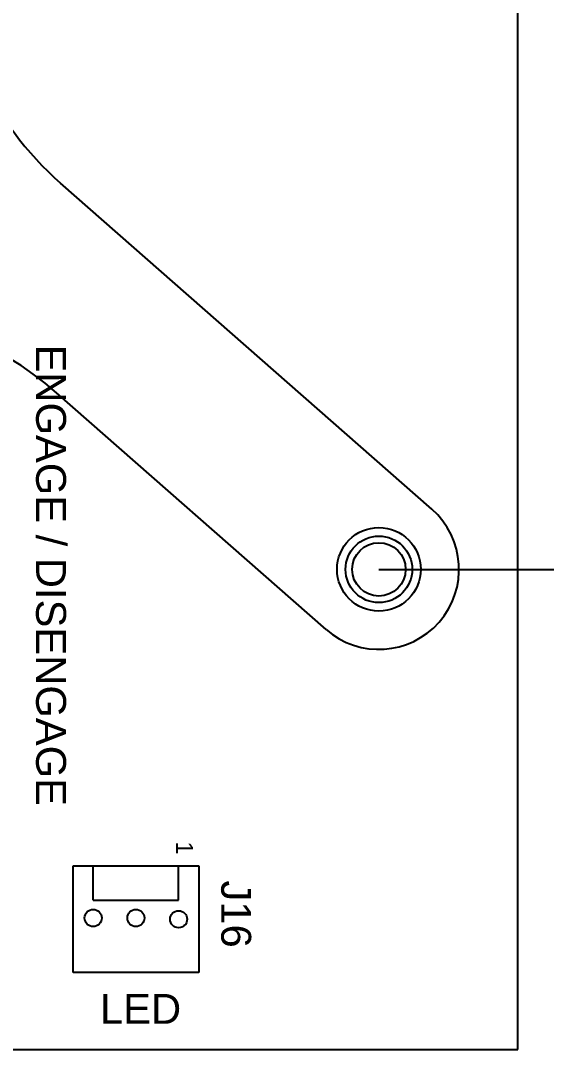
# Model space of a CAD drawing. Header units: inches. Extents: x 1.3 to 19.8, y 1.7 to 13.
# Drawn here: x 14.967 to 16.199, y 3.252 to 5.663 of the extents above; entities that cross this region are included whole.
import ezdxf

# ---------------------------------------------------------------- set-up
doc = ezdxf.new("R2010")
doc.units = ezdxf.units.IN
doc.header["$MEASUREMENT"] = 0
for name, color, linetype in [('45-1523-1', 80, 'Continuous'), ('Clamp', 30, 'Continuous'), ('Panel', 1, 'Continuous'), ('Solenoid', 6, 'Continuous'), ('Text', 50, 'Continuous')]:
    doc.layers.add(name, color=color, linetype=linetype)
doc.styles.get("Standard").update_dxf_attribs({"font": 'arial.ttf'})

msp = doc.modelspace()

# ---------------------------------------------------------------- linework, layer by layer
at = {"layer": '45-1523-1'}
for p, q in [((16.1315, 3.2522), (16.1315, 11.0022)), ((15.0905, 3.4322), (15.0905, 3.6822)), ((15.0905, 3.6822), (15.3845, 3.6822)), ((15.1375, 3.6022), (15.1375, 3.6822)), ((15.3375, 3.6022), (15.3375, 3.6822)), ((15.3845, 3.6822), (15.3845, 3.4322)), ((15.1375, 3.6022), (15.3375, 3.6022)), ((15.3845, 3.4322), (15.0905, 3.4322)), ((12.9815, 3.2522), (16.1315, 3.2522))]:
    msp.add_line(p, q, dxfattribs=at)
for centre, radius in [((15.8065, 4.3772), 0.078), ((15.1375, 3.5602), 0.02), ((15.2375, 3.5602), 0.02), ((15.3375, 3.5572), 0.02)]:
    msp.add_circle(centre, radius, dxfattribs=at)
at = {"layer": 'Clamp'}
for p, q in [((15.9303, 4.518), (15.0613, 5.282)), ((15.6827, 4.2363), (15.0517, 4.7911))]:
    msp.add_line(p, q, dxfattribs=at)
msp.add_circle((15.8065, 4.3772), 0.098, dxfattribs=at)
for centre, radius, start, end in [((15.5565, 5.8453), 0.75, 180, 228.679), ((14.5565, 4.2278), 0.75, 48.679, 131.321), ((15.8065, 4.3772), 0.1875, 228.679, 48.679)]:
    msp.add_arc(centre, radius, start, end, dxfattribs=at)
at = {"layer": 'Panel'}
msp.add_circle((15.8065, 4.3772), 0.0625, dxfattribs=at)
at = {"layer": 'Solenoid', "color": 5}
msp.add_line((15.8065, 4.3772), (19.3528, 4.3772), dxfattribs=at)

# ---------------------------------------------------------------- texts
at = {"layer": 'Text'}
for s, height, p in [('ENGAGE / DISENGAGE', 0.07, (15.0038, 4.904)), ('1', 0.04, (15.3315, 3.7397)), ('J16', 0.07, (15.4373, 3.6481))]:
    msp.add_text(s, height=height, rotation=270, dxfattribs=at).set_placement(p)
msp.add_text('LED', height=0.07, dxfattribs=at).set_placement((15.1533, 3.3122))

doc.saveas('drawing.dxf')
